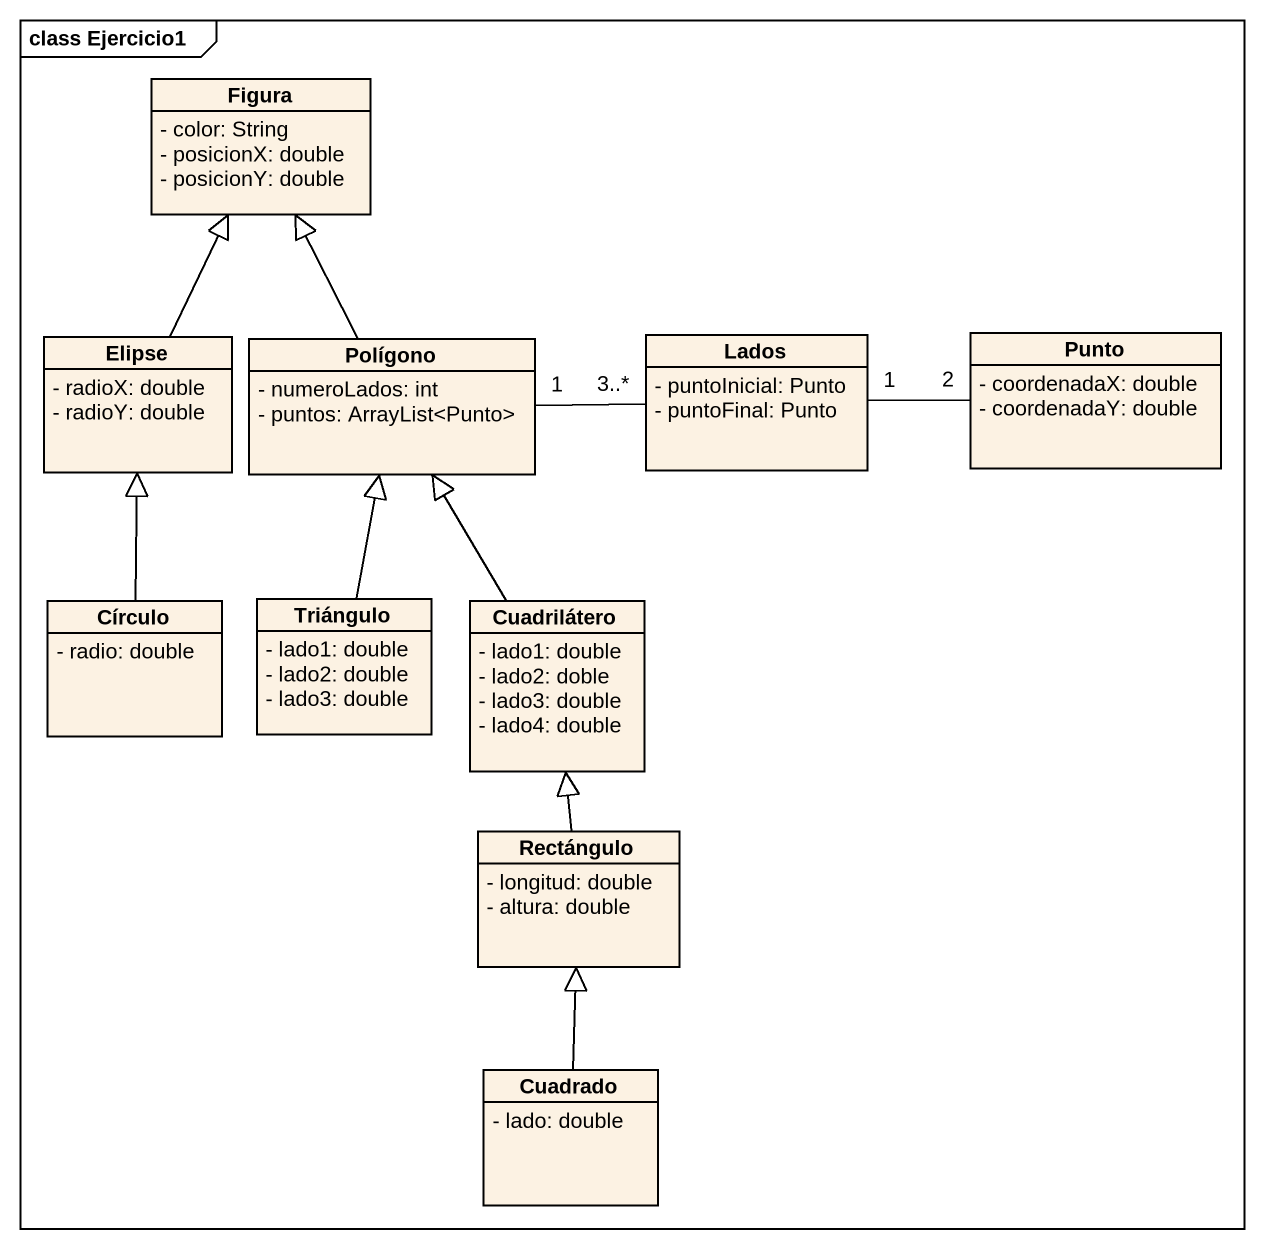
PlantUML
@startuml
mainframe class Ejercicio1
hide circle
hide empty members
skinparam classAttributeIconSize 0
class Figura {
  - color: String
  - posicionX: double
  - posicionY: double
}
class Elipse {
  - radioX: double
  - radioY: double
}
class Polígono {
  - numeroLados: int
  - puntos: ArrayList<Punto>
}
class Lados {
  - puntoInicial: Punto
  - puntoFinal: Punto
}
class Punto {
  - coordenadaX: double
  - coordenadaY: double
}
class Círculo {
  - radio: double
}
class Triángulo {
  - lado1: double
  - lado2: double
  - lado3: double
}
class Cuadrilátero {
  - lado1: double
  - lado2: doble
  - lado3: double
  - lado4: double
}
class Rectángulo {
  - longitud: double
  - altura: double
}
class Cuadrado {
  - lado: double
}
Elipse -up-|> Figura
Polígono -up-|> Figura
Polígono "1" -right- "3..*" Lados
Lados "1" -right- "2" Punto
Círculo -up-|> Elipse
Triángulo -up-|> Polígono
Cuadrilátero -up-|> Polígono
Rectángulo -up-|> Cuadrilátero
Cuadrado -up-|> Rectángulo
@enduml
